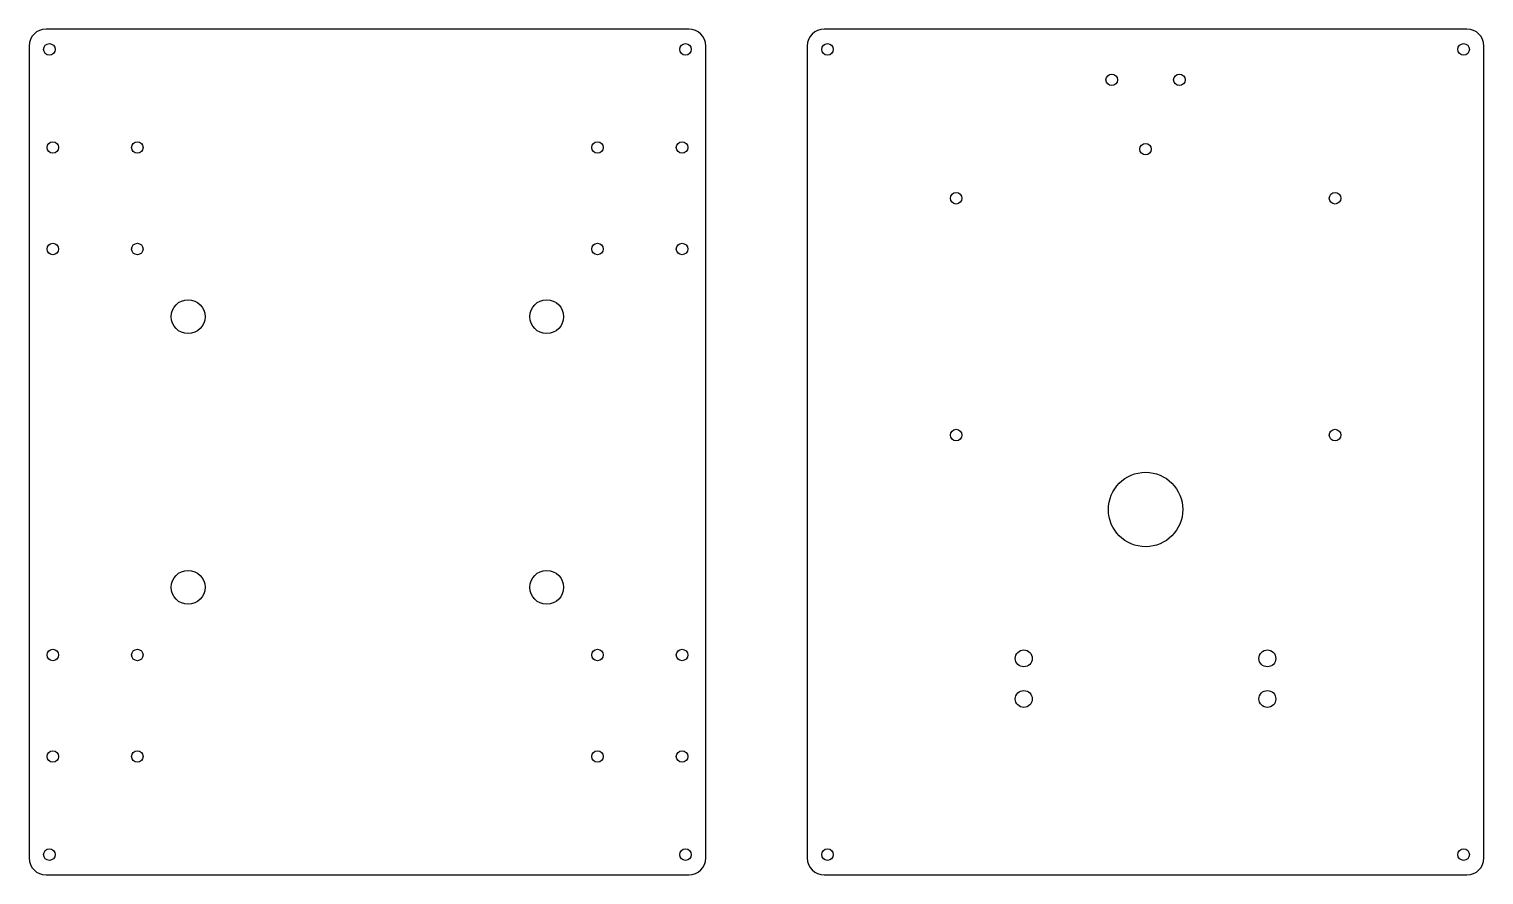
# Model space of a CAD drawing. Extents: x 0 to 430, y 0 to 250.
import ezdxf

# ---------------------------------------------------------------- set-up
doc = ezdxf.new("R2010")
doc.units = 0

msp = doc.modelspace()

# ---------------------------------------------------------------- linework, layer by layer
at = {"layer": 'CUT'}
for p, q in [((195, 250), (5, 250)), ((425, 250), (235, 250)), ((0, 245), (0, 5)), ((200, 5), (200, 245)), ((230, 245), (230, 5)), ((430, 5), (430, 245)), ((5, 0), (195, 0)), ((235, 0), (425, 0))]:
    msp.add_line(p, q, dxfattribs=at)
for centre, radius in [((6, 244), 1.7), ((194, 244), 1.7), ((236, 244), 1.7), ((424, 244), 1.7), ((320, 235), 1.7), ((340, 235), 1.7), ((7, 215), 1.7), ((32, 215), 1.7), ((168, 215), 1.7), ((193, 215), 1.7), ((330, 214.5), 1.7), ((274, 200), 1.7), ((386, 200), 1.7), ((7, 185), 1.7), ((32, 185), 1.7), ((168, 185), 1.7), ((193, 185), 1.7), ((47, 165), 5), ((153, 165), 5), ((274, 130), 1.7), ((386, 130), 1.7), ((330, 108), 11), ((47, 85), 5), ((153, 85), 5), ((7, 65), 1.7), ((32, 65), 1.7), ((168, 65), 1.7), ((193, 65), 1.7), ((294, 64), 2.5), ((366, 64), 2.5), ((294, 52), 2.5), ((366, 52), 2.5), ((7, 35), 1.7), ((32, 35), 1.7), ((168, 35), 1.7), ((193, 35), 1.7), ((6, 6), 1.7), ((194, 6), 1.7), ((236, 6), 1.7), ((424, 6), 1.7)]:
    msp.add_circle(centre, radius, dxfattribs=at)
for centre, start, end in [((5, 245), 90, 180), ((195, 245), 0, 90), ((235, 245), 90, 180), ((425, 245), 0, 90), ((5, 5), 180, 270), ((195, 5), 270, 360), ((235, 5), 180, 270), ((425, 5), 270, 360)]:
    msp.add_arc(centre, 5, start, end, dxfattribs=at)

doc.saveas('drawing.dxf')
